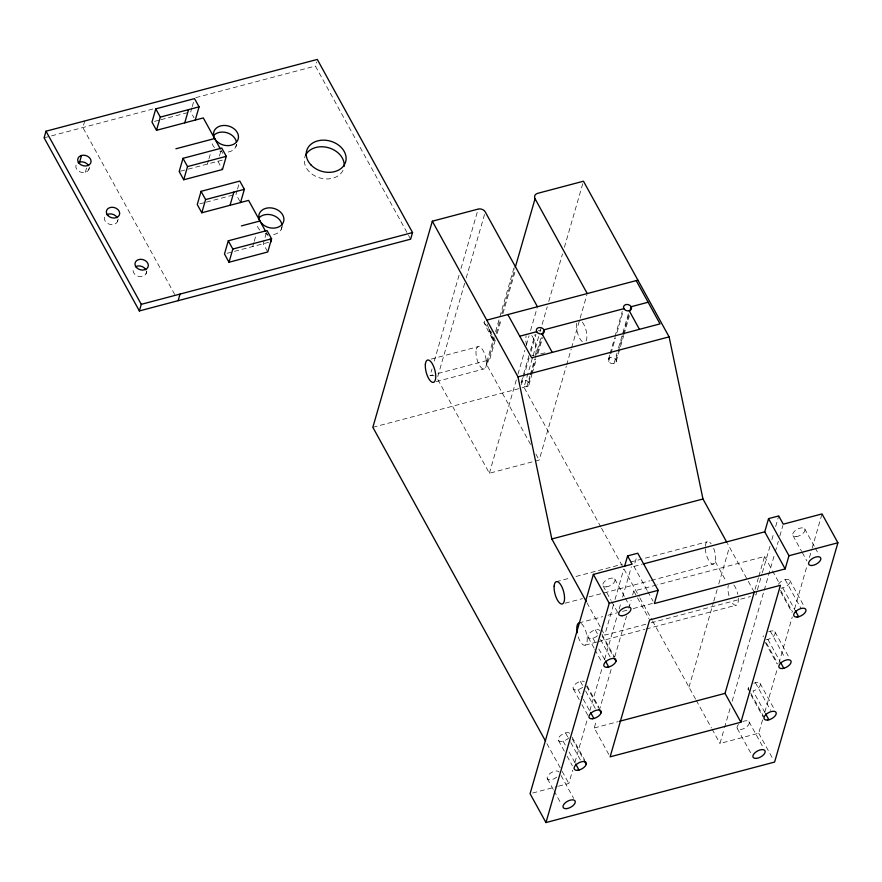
<?xml version="1.0" encoding="UTF-8"?>
<svg xmlns="http://www.w3.org/2000/svg" width="882" height="882" viewBox="0 0 882 882"><rect width="100%" height="100%" fill="white"/><g stroke="black" fill="none" stroke-linecap="round" stroke-linejoin="round"><path stroke-width="0.66" stroke-dasharray="4.41 3.31" d="M484.692 321.114L484.009 322.636L493.325 340.904L494.008 338.038M84.76 120.955L82.853 127.559L175.485 295.878M85.311 172.354L87.219 165.761M88.762 169.719L89.523 167.073M117.405 221.757L118.166 219.122M191.857 107.858L190.721 111.816L193.963 117.703M192.243 106.535L194.15 99.931M146.037 273.795L146.798 271.16M207.435 164.052L208.571 160.094M208.957 158.782L210.864 152.178M219.464 156.004L221.371 149.4M235.825 146.831L236.585 144.196M237.159 190.314L236.012 194.272L240.543 202.518M237.534 188.991L239.055 183.721M252.726 246.519L253.873 242.561M254.248 241.238L256.155 234.645M266.276 233.179L263.233 243.741L267.764 251.987M410.648 239.165L315.381 66.04L316.528 62.082M281.27 229.309L282.416 225.351M434.187 375.886A5.435 4.212 16.1 0 0 430.096 375.589L432.004 368.985M434.286 361.047L459.081 275.162M460.988 268.547L478.154 209.089M464.671 283.287L437.207 378.433L489.378 473.237L539.178 460.062L566.266 366.239M466.192 277.995L484.88 213.246M486.82 361.962L494.074 336.858M495.596 331.566L513.897 268.139M530.6 444.462L487.007 365.247L494.637 338.82M496.158 333.539L500.359 318.997M501.88 313.716L514.845 268.79M487.007 365.247A5.435 4.212 16.1 0 1 489.587 359.845L495.309 340.022M497.216 333.418L501.406 318.887M502.927 313.595L515.518 269.991M489.378 473.237L516.466 379.414M517.988 374.133L524.856 350.341M526.378 345.06L529.046 335.81M530.578 330.518L537.061 308.061M521.328 382.038L528.946 355.644M530.468 350.363L535.043 334.532M529.09 358.114L521.471 384.508A4.079 3.153 16.1 0 0 527.943 386.129A4.079 3.153 16.1 0 0 526.797 380.826A4.079 3.153 16.1 0 0 521.108 382.832M530.986 351.521L535.947 334.355M600.851 527.006L523.985 387.319L532.75 356.934M533.136 355.611L539.619 333.153M539.993 331.83L547.248 306.727M548.769 301.446L562.495 253.884M564.403 247.28L583.09 182.541M526.808 386.636L529.85 376.085M530.236 374.762L534.801 358.93M535.187 357.607L541.272 336.494M528.737 382.59L530.644 375.986M531.019 374.674L535.595 358.831M537.116 353.55L541.68 337.718M528.869 385.059L531.923 374.497M532.298 373.174L536.488 358.665M538.02 353.384L542.584 337.541M566.641 364.916L571.216 349.063M571.602 347.74L586.861 294.886M608.525 358.974L609.671 355.016M610.046 353.693L614.622 337.861M615.008 336.538L622.24 311.467M608.668 361.444L610.576 354.84M610.95 353.517L615.526 337.685M617.047 332.404L623.144 311.291M614.004 363.571L617.047 353.009M618.569 347.728L628.48 313.419M615.934 359.514L617.841 352.921M618.216 351.598L622.791 335.766M623.166 334.443L628.888 314.642M616.066 361.984A4.079 3.153 16.1 0 0 611.601 357.243A4.079 3.153 16.1 0 0 609.23 362.204A4.079 3.153 16.1 0 0 616.066 361.984L623.684 335.59M624.07 334.267L629.406 315.8M645.833 624.224L604.732 635.106L613.497 604.754M615.019 599.473L623.783 569.122M558.493 786.193L568.835 783.459L572.639 770.24M574.932 762.324L587.511 718.72M589.804 710.804L601.998 668.523M604.666 659.273L617.257 615.68M619.164 609.076L621.071 602.472M622.593 597.191L631.358 566.806M647.123 590.356L633.949 566.42L637.002 555.869M608.789 754.43L594.236 727.97L596.519 720.076M599.176 710.859L611.336 668.732M614.754 656.881L626.54 616.066M628.822 608.172L631.104 600.267M632.615 595.008L633.761 591.05L656.219 585.119M688.985 687.155L713.417 602.538M713.792 601.215L717.231 589.308M718.753 584.027L729.425 547.049M755.058 589.363L758.476 577.512M758.851 576.2L764.551 556.454L657.542 584.766M757.021 591.161L755.874 595.118L727.441 543.444M757.395 589.837L761.971 573.995M762.346 572.683L769.964 546.289M771.871 539.685L773.779 533.092M775.686 526.488L778.729 515.937M762.544 719.999L758.729 733.218L719.977 743.471L724.166 728.94M724.552 727.617L730.263 707.794M732.17 701.19L763.823 591.546M764.198 590.223L774.881 553.235M775.256 551.923L778.31 541.35M779.831 536.069L782.885 525.496M764.826 712.072L777.406 668.479M778.938 663.198L792.279 616.959M794.572 609.032L807.151 565.439M809.433 557.512L811.727 549.596M812.113 548.273L822.024 513.919M44.1 137.812L154.604 108.574M195.793 97.67L315.381 66.04M154.548 121.385L159.719 120.018M161.009 119.676L188.131 112.499M180.468 171.196L186.885 169.487M188.175 169.157L223.697 159.752M199.839 203.841L205.01 202.474M206.3 202.132L233.432 194.955M227.049 253.31L271.281 241.613M431.265 359.073L478.044 346.692M538.24 330.772L540.831 330.077M430.096 375.589L432.742 374.883M438.023 373.494L489.587 359.845M436.292 381.597L484.372 368.874M540.666 353.98L545.859 352.613M372.843 427.307L523.985 387.319M556.156 581.734L570.742 577.875M576.045 576.464L622.449 564.193M630.409 562.088L707.298 541.746M633.949 566.42L641.876 564.326M565.142 603.211L582.374 598.646M589 596.894L649.99 580.764M651.313 580.411L713.626 563.929M578.846 622.957L602.715 616.639M608.018 615.239L617.29 612.781M622.593 611.38L627.896 609.969M633.199 608.569L653.088 603.31M651.137 622.824L750.571 596.519M585.174 645.139L597.103 641.975M598.426 641.622L644.83 629.351M646.153 628.998L736.316 605.151M594.236 727.97L618.017 721.685M532.662 793.028L557.203 786.535M484.009 322.636L488.033 327.773M487.051 323.937L488.837 328.799L491.792 332.613M804.671 528.792L814.593 546.829M815.255 548.031L818.573 554.05M792.995 535.694L801.595 551.327M802.256 552.529L806.887 560.941M789.798 580.323L804.362 606.772M785.156 579.65L801.032 608.503M782.775 587.897L794.682 609.539M764.551 556.454L771.838 569.673M772.5 570.875L779.776 584.104M780.559 590.179L792.466 611.821M780.768 592.031L792.014 612.472M774.936 631.843L789.489 658.292M770.284 631.17L784.837 657.619M767.902 639.417L779.809 661.059M766.348 642.912L777.593 663.341M765.234 642.35L777.141 663.992M715.291 561.591L726.371 581.745M760.063 683.363L774.617 709.823M755.411 682.69L770.625 710.341M764.937 712.579L753.03 690.937A6.791 3.396 -28.8 0 0 760.383 684.686A6.791 3.396 -28.8 0 0 753.801 683.252M748.168 688.423L750.152 692.028M750.814 693.23L764.044 717.275M751.023 695.071L762.941 716.713M758.729 733.218L773.282 759.667M748.994 721.697L762.897 746.944M737.319 728.587L751.21 753.845M647.785 591.557L653.055 601.127M601.513 528.208L623.387 567.942M624.048 569.144L639.285 596.849M639.946 598.051L651.875 619.726M652.537 620.928L695.578 699.139M696.24 700.341L711.399 727.893M712.061 729.094L719.977 743.471M633.761 591.05L648.976 618.712M614.776 579.044L624.699 597.07M625.36 598.272L629.329 605.493M535.881 454.065L539.178 460.062M603.101 585.935L611.039 600.366M611.7 601.568L617.654 612.384M586.883 602.66L600.763 627.896M601.425 629.098L604.732 635.106M601.888 634.169L614.456 657.013M602.108 636.021L614.015 657.652M595.262 629.891L597.908 634.698M600.554 639.505L611.138 658.744M592.88 638.138L595.526 642.945M598.834 648.954L604.787 659.78M588.228 637.466L594.181 648.281M594.843 649.483L602.119 662.713M587.015 685.689L598.933 707.331M586.574 686.339L598.481 707.981M580.389 681.411L583.035 686.218M585.681 691.025L596.265 710.264M578.008 689.658L582.638 698.07M583.3 699.272L589.915 711.3M573.355 688.985L579.309 699.801M581.955 704.619L587.908 715.434M572.153 737.22L584.722 760.063M572.363 739.061L583.608 759.501M565.516 732.931L570.147 741.354M570.808 742.556L581.392 761.783M563.135 741.178L565.781 745.996M569.088 752.004L575.042 762.82M558.482 740.505L564.436 751.332M567.082 756.139L572.374 765.752M220.952 149.984L222.837 153.424M266.243 232.451L268.139 235.88M546.906 743.614L561.525 770.173M562.187 771.386L568.835 783.459M561.084 775.543L573.653 798.386M217.942 161.274L222.473 169.52M547.424 778.839L553.378 789.655M554.039 790.856L561.316 804.086M493.325 340.904L488.837 328.799L493.854 339.085M488.837 328.799L493.7 340.132M568.978 737.738A6.791 3.396 -28.8 0 1 559.519 741.244A6.791 3.396 -28.8 0 1 561.349 734.927A6.791 3.396 -28.8 0 1 570.169 733.604M582.638 687.321A6.791 3.396 -28.8 0 1 574.072 689.581A6.791 3.396 -28.8 0 1 575.759 683.748A6.791 3.396 -28.8 0 1 584.314 681.488M597.511 635.79A6.791 3.396 -28.8 0 1 588.658 637.884A6.791 3.396 -28.8 0 1 591.568 631.556A6.791 3.396 -28.8 0 1 599.903 630.564M556.707 777.163A6.791 3.396 -28.8 0 1 547.854 779.258A6.791 3.396 -28.8 0 1 550.765 772.93A6.791 3.396 -28.8 0 1 559.1 771.937M778.42 584.248A6.791 3.396 -28.8 0 1 786.678 579.375A6.791 3.396 -28.8 0 1 789.5 583.289A6.791 3.396 -28.8 0 1 781.243 588.173M768.674 631.721A6.791 3.396 -28.8 0 1 775.146 633.695A6.791 3.396 -28.8 0 1 766.37 639.693M763.04 636.892A6.791 3.396 -28.8 0 1 763.547 635.779M748.377 690.264A6.791 3.396 -28.8 0 1 748.675 687.298M742.743 721.575A6.791 3.396 -28.8 0 1 749.215 723.538A6.791 3.396 -28.8 0 1 740.439 729.546A6.791 3.396 -28.8 0 1 738.51 724.464M738.333 598.139A11.543 4.465 75.2 0 1 731.123 601.061M728.984 595.747A11.543 4.465 75.2 0 1 728.334 585.295M733.857 585.02A11.543 4.465 75.2 0 1 737.804 594.314M713.67 548.328A11.543 4.465 75.2 0 1 713.053 564.05A11.543 4.465 75.2 0 1 705.28 548.758M705.28 546.19A11.543 4.465 75.2 0 1 711.168 543.797M581.348 623.596A11.543 4.465 75.2 0 1 586.828 642.802A11.543 4.465 75.2 0 1 577.842 635.735M582.329 341.654A11.543 4.465 75.2 0 1 576.861 322.448M582.385 322.162A11.543 4.465 75.2 0 1 585.813 341.477M534.172 355.7A11.543 4.465 75.2 0 1 531.659 355.06M526.587 345.336A11.543 4.465 75.2 0 1 526.19 335.855M531.714 335.568A11.543 4.465 75.2 0 1 535.142 354.884M343.021 170.347A20.275 15.711 16.1 0 1 317.465 177.106A20.275 15.711 16.1 0 1 305.503 155.364M281.975 226.817A12.789 9.911 16.1 0 1 271.645 234.733M267.279 234.259A12.789 9.911 16.1 0 1 265.151 233.576M259.804 230.004A12.789 9.911 16.1 0 1 257.048 224.987M146.335 271.072A6.791 5.259 16.1 0 1 139.18 276.551A6.791 5.259 16.1 0 1 133.469 268.778M117.78 220.434A6.791 5.259 16.1 0 1 109.677 224.315A6.791 5.259 16.1 0 1 104.826 216.74M89.137 168.396A6.791 5.259 16.1 0 1 80.196 171.979A6.791 5.259 16.1 0 1 76.988 163.545M236.53 144.361A12.701 9.845 16.1 0 1 226.266 152.222M221.922 151.748A12.701 9.845 16.1 0 1 219.816 151.076M214.502 147.526A12.701 9.845 16.1 0 1 211.757 142.542M606.221 586.883A6.791 3.396 -28.8 0 0 615.096 579.871A6.791 3.396 -28.8 0 0 605.493 580.709A6.791 3.396 -28.8 0 0 606.221 586.883M796.115 536.642A6.791 3.396 -28.8 0 0 804.99 529.63A6.791 3.396 -28.8 0 0 795.399 530.468A6.791 3.396 -28.8 0 0 796.115 536.642M476.026 351.135A11.543 4.465 75.2 0 0 483.182 368.941A11.543 4.465 75.2 0 0 484.405 353.285A11.543 4.465 75.2 0 0 476.026 351.135"/><path stroke-width="1.32" d="M46.007 131.209L44.1 137.812L139.367 310.938L410.648 239.165L412.555 232.561L317.288 59.436L46.007 131.209L141.274 304.334L139.367 310.938M79.645 162.056L81.541 155.453M195.253 120.051L199.067 106.854L194.525 98.619L155.772 108.872L151.969 122.069L156.5 130.304L203.312 117.923L220.324 148.838M156.5 130.304L160.315 117.108L155.772 108.872M184.746 122.841L188.561 109.644M182.993 158.33L179.189 171.527L183.721 179.774L222.473 169.52L226.288 156.323L221.746 148.077L182.993 158.33L187.535 166.577L183.721 179.774M240.543 202.518L244.358 189.321L239.816 181.075L201.063 191.328L197.259 204.525L201.791 212.771L248.603 200.39L265.614 231.305M201.791 212.771L205.605 199.575L201.063 191.328M178.131 300.685L180.027 294.081M230.048 205.297L233.851 192.1M228.284 240.797L224.48 253.994L229.011 262.241L267.764 251.987L271.579 238.79L267.037 230.544L228.284 240.797L232.826 249.044L229.011 262.241M537.436 306.738L485.265 211.923A5.435 4.212 16.1 0 0 478.154 209.089L432.323 221.206L372.843 427.307L545.572 741.2M515.231 267.466L535.065 198.748A5.435 4.212 16.1 0 1 537.645 193.345L583.465 181.218L669.118 336.869L702.976 498.992L726.779 542.243M542.452 335.083L543.973 329.802L623.905 308.656M630.024 310.685L631.17 306.727L648.127 302.239M627.587 555.925L632.129 564.16L593.366 574.414L530.071 793.712L545.958 822.564L774.605 762.07L837.9 542.783L822.024 513.919L783.271 524.173L778.729 515.937L768.553 518.627L764.749 531.824L785.167 568.923L654.367 603.52L658.181 590.323L637.763 553.223L627.587 555.925L624.544 566.476M545.958 822.564L609.253 603.277L593.366 574.414M740.913 722.226L780.438 585.306L649.637 619.914L610.124 756.833L740.913 722.226L725.037 693.373L754.297 591.998M785.167 568.923L788.971 555.726L768.553 518.627M160.315 117.108L199.067 106.854M175.893 148.793L214.657 138.54M187.535 166.577L226.288 156.323M205.605 199.575L244.358 189.321M241.381 225.913L259.947 220.996M232.826 249.044L271.579 238.79M141.274 304.334L412.555 232.561M486.765 320.144L637.907 280.156M519.752 336.207L536.708 331.72M432.323 221.206L517.977 376.857L669.118 336.869M517.977 376.857L551.834 538.979L702.976 498.992M643.198 563.984L764.749 531.824M609.253 603.277L658.181 590.323M788.971 555.726L837.9 542.783M619.34 721.333L725.037 693.373M636.22 280.597L660.034 323.881L531.659 357.849L507.845 314.565M795.343 610.741L798.651 616.75M629.241 310.784L639.439 329.328M535.065 198.748L587.236 293.563M780.471 662.261L783.778 668.269M765.598 713.781L768.906 719.8M542.044 333.848L552.242 352.403M551.834 538.979L586.221 601.458M614.677 658.865L616 661.268M605.449 660.982L608.756 666.99M599.143 709.183L601.127 712.788M590.576 712.502L593.884 718.51M584.27 760.703L586.254 764.308M575.703 764.021L579.011 770.041M270.024 239.32L271.281 241.613M577.17 632.802A11.543 4.465 75.2 0 1 580.025 622.89M305.503 155.364A20.275 15.711 16.1 0 1 328.556 147.746A20.275 15.711 16.1 0 1 344.145 166.4M135.442 266.728A6.791 5.259 16.1 0 1 145.806 269.683M106.81 214.69A6.791 5.259 16.1 0 1 117.174 217.645M78.167 162.641A6.791 5.259 16.1 0 1 88.531 165.607M213.819 135.288A12.701 9.845 16.1 0 1 226.751 132.675A12.701 9.845 16.1 0 1 236.376 141.737M259.121 217.689A12.789 9.911 16.1 0 1 272.141 215.054A12.789 9.911 16.1 0 1 281.832 224.182M537.27 332.492A4.079 3.153 16.1 0 0 544.106 332.271A4.079 3.153 16.1 0 0 539.63 327.52A4.079 3.153 16.1 0 0 537.27 332.492M624.467 309.417A4.079 3.153 16.1 0 0 631.303 309.196A4.079 3.153 16.1 0 0 626.837 304.455A4.079 3.153 16.1 0 0 624.467 309.417M782.257 668.545A6.791 3.396 -28.8 0 0 791.132 661.533A6.791 3.396 -28.8 0 0 781.529 662.36A6.791 3.396 -28.8 0 0 782.257 668.545M767.384 720.065A6.791 3.396 -28.8 0 0 776.259 713.053A6.791 3.396 -28.8 0 0 766.656 713.891A6.791 3.396 -28.8 0 0 767.384 720.065M592.362 718.786A6.791 3.396 -28.8 0 0 601.226 711.774A6.791 3.396 -28.8 0 0 591.635 712.601A6.791 3.396 -28.8 0 0 592.362 718.786M577.49 770.306A6.791 3.396 -28.8 0 0 586.365 763.294A6.791 3.396 -28.8 0 0 576.762 764.132A6.791 3.396 -28.8 0 0 577.49 770.306M797.13 617.025A6.791 3.396 -28.8 0 0 806.005 610.013A6.791 3.396 -28.8 0 0 796.402 610.84A6.791 3.396 -28.8 0 0 797.13 617.025M607.224 667.266A6.791 3.396 -28.8 0 0 616.099 660.254A6.791 3.396 -28.8 0 0 606.507 661.081A6.791 3.396 -28.8 0 0 607.224 667.266M622.097 615.746A6.791 3.396 -28.8 0 0 630.972 608.723A6.791 3.396 -28.8 0 0 621.38 609.561A6.791 3.396 -28.8 0 0 622.097 615.746M811.991 565.505A6.791 3.396 -28.8 0 0 820.866 558.482A6.791 3.396 -28.8 0 0 811.275 559.32A6.791 3.396 -28.8 0 0 811.991 565.505M566.42 808.64A6.791 3.396 -28.8 0 0 575.296 801.628A6.791 3.396 -28.8 0 0 565.704 802.455A6.791 3.396 -28.8 0 0 566.42 808.64M756.315 758.399A6.791 3.396 -28.8 0 0 765.19 751.387A6.791 3.396 -28.8 0 0 755.598 752.214A6.791 3.396 -28.8 0 0 756.315 758.399M554.139 586.177A11.543 4.465 75.2 0 0 561.305 603.972A11.543 4.465 75.2 0 0 562.529 588.316A11.543 4.465 75.2 0 0 554.139 586.177M425.356 364.542A11.543 4.465 75.2 0 0 432.511 382.347A11.543 4.465 75.2 0 0 433.735 366.692A11.543 4.465 75.2 0 0 425.356 364.542M261.711 223.411A12.789 9.911 16.1 0 0 283.177 222.705A12.789 9.911 16.1 0 0 269.142 207.832A12.789 9.911 16.1 0 0 261.711 223.411M216.41 140.933A12.701 9.845 16.1 0 0 237.732 140.238A12.701 9.845 16.1 0 0 223.785 125.453A12.701 9.845 16.1 0 0 216.41 140.933M310.905 164.857A20.275 15.711 16.1 0 0 344.928 163.743A20.275 15.711 16.1 0 0 322.669 140.161A20.275 15.711 16.1 0 0 310.905 164.857M136.545 267.566A6.791 5.259 16.1 0 0 147.944 267.202A6.791 5.259 16.1 0 0 140.481 259.297A6.791 5.259 16.1 0 0 136.545 267.566M79.27 163.49A6.791 5.259 16.1 0 0 90.67 163.115A6.791 5.259 16.1 0 0 83.206 155.21A6.791 5.259 16.1 0 0 79.27 163.49M107.902 215.528A6.791 5.259 16.1 0 0 119.302 215.164A6.791 5.259 16.1 0 0 111.849 207.259A6.791 5.259 16.1 0 0 107.902 215.528"/></g></svg>
